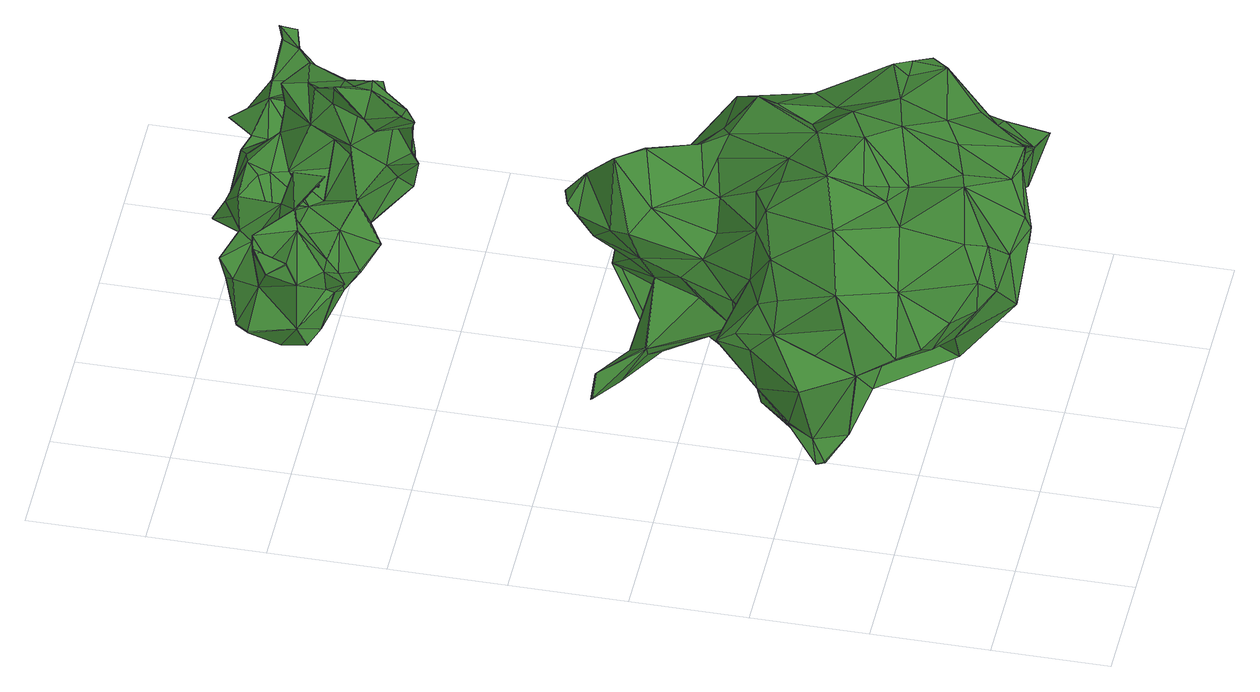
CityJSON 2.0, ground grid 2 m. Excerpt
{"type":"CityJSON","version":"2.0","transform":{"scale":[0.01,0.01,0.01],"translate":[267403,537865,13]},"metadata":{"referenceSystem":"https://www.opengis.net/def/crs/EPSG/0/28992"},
"CityObjects":{
"tree1":{"type":"SolitaryVegetationObject","attributes":{"gtid":560,"crown_width_m":7.22,"crown_median_z":16.24,"crown_r50_m":0.296,"crown_porosity":0.911,"trunk_H_m":3.08,"trunk_DBH_m":0.194,"trunk_radius_m":0.0968,"trunk_base_height_m":13.16,"original_gtid":"562"},"geometry":[{"type":"Solid","lod":"3","boundaries":[[[[0,1,2]],[[3,4,5]],[[6,7,8]],[[9,10,11]],[[12,13,3]],[[1,0,14]],[[15,16,17]],[[18,17,16]],[[19,20,21]],[[19,22,20]],[[23,24,25]],[[26,27,28]],[[29,30,31]],[[32,33,34]],[[35,3,36]],[[5,4,37]],[[35,36,38]],[[39,40,41]],[[42,43,44]],[[45,46,47]],[[48,49,32]],[[50,22,51]],[[50,51,52]],[[53,54,55]],[[56,57,21]],[[41,4,38]],[[58,44,59]],[[0,60,61]],[[62,58,59]],[[63,64,65]],[[63,66,64]],[[61,67,0]],[[68,69,70]],[[71,62,72]],[[73,74,75]],[[76,77,78]],[[79,80,81]],[[82,83,25]],[[84,85,86]],[[84,86,8]],[[87,88,89]],[[8,7,84]],[[90,91,92]],[[93,94,95]],[[53,81,80]],[[96,97,98]],[[99,90,100]],[[101,97,12]],[[49,48,19]],[[102,31,30]],[[103,104,105]],[[106,107,108]],[[28,109,110]],[[75,111,67]],[[47,6,45]],[[47,112,6]],[[113,114,115]],[[75,67,61]],[[64,116,87]],[[117,118,119]],[[2,60,0]],[[37,4,41]],[[88,120,121]],[[11,68,70]],[[11,70,9]],[[122,60,123]],[[124,125,126]],[[21,57,127]],[[128,21,127]],[[122,123,129]],[[130,10,131]],[[96,132,133]],[[134,46,135]],[[136,137,138]],[[139,138,137]],[[140,141,142]],[[124,143,144]],[[36,3,13]],[[145,146,147]],[[41,38,39]],[[12,3,101]],[[139,111,75]],[[49,148,32]],[[149,150,70]],[[9,70,150]],[[151,152,121]],[[153,124,126]],[[153,126,102]],[[128,154,155]],[[105,156,103]],[[96,98,132]],[[26,132,98]],[[157,138,79]],[[158,159,131]],[[65,89,121]],[[150,147,9]],[[38,4,35]],[[28,160,26]],[[88,121,89]],[[83,82,161]],[[38,36,13]],[[162,163,164]],[[142,141,165]],[[166,84,101]],[[32,128,155]],[[62,71,113]],[[1,14,167]],[[140,168,141]],[[122,169,170]],[[73,80,74]],[[73,53,80]],[[171,25,24]],[[172,155,173]],[[112,46,174]],[[163,171,24]],[[38,13,12]],[[38,12,39]],[[39,12,97]],[[111,175,176]],[[168,177,165]],[[141,168,165]],[[21,128,148]],[[29,178,30]],[[152,30,178]],[[109,28,176]],[[156,105,179]],[[72,50,52]],[[111,14,67]],[[0,67,14]],[[152,151,30]],[[174,6,112]],[[96,40,39]],[[180,109,77]],[[181,150,182]],[[46,45,8]],[[5,116,183]],[[96,133,184]],[[183,65,185]],[[65,186,185]],[[5,87,116]],[[89,64,87]],[[162,9,187]],[[187,9,147]],[[118,188,153]],[[47,46,112]],[[172,167,14]],[[172,14,34]],[[102,125,31]],[[110,109,180]],[[153,188,124]],[[143,124,188]],[[110,160,28]],[[160,110,180]],[[21,148,19]],[[113,189,190]],[[191,192,184]],[[193,191,184]],[[154,173,155]],[[78,157,194]],[[195,73,75]],[[23,169,164]],[[154,16,173]],[[121,120,151]],[[162,10,9]],[[28,27,176]],[[90,92,100]],[[55,54,196]],[[109,138,77]],[[157,77,138]],[[101,197,98]],[[156,179,181]],[[97,101,98]],[[128,198,154]],[[127,198,128]],[[126,125,102]],[[82,25,171]],[[199,119,200]],[[143,201,144]],[[202,203,94]],[[2,123,60]],[[204,194,205]],[[157,205,194]],[[193,184,133]],[[206,161,82]],[[104,145,105]],[[172,173,167]],[[177,18,165]],[[96,39,97]],[[42,177,43]],[[30,151,207]],[[30,207,102]],[[139,75,74]],[[20,22,56]],[[16,15,173]],[[167,15,1]],[[2,1,15]],[[139,74,79]],[[79,74,80]],[[208,88,87]],[[209,33,32]],[[210,92,69]],[[113,211,189]],[[76,191,77]],[[180,77,191]],[[174,46,134]],[[210,100,92]],[[123,2,15]],[[118,207,151]],[[102,207,118]],[[125,212,181]],[[98,213,26]],[[157,78,77]],[[147,179,145]],[[105,145,179]],[[176,27,34]],[[139,79,138]],[[108,135,46]],[[71,134,135]],[[214,195,170]],[[17,123,15]],[[72,52,71]],[[31,125,215]],[[117,119,199]],[[104,203,202]],[[104,202,206]],[[5,85,216]],[[5,216,3]],[[45,6,8]],[[115,210,217]],[[34,155,172]],[[76,218,88]],[[119,88,218]],[[134,71,174]],[[52,174,71]],[[65,64,89]],[[71,108,107]],[[128,32,148]],[[106,85,186]],[[106,108,85]],[[71,107,113]],[[108,71,135]],[[206,82,104]],[[219,190,189]],[[131,159,130]],[[62,190,58]],[[130,58,190]],[[139,175,111]],[[29,70,69]],[[29,69,178]],[[46,8,108]],[[220,56,72]],[[186,85,185]],[[163,162,187]],[[221,222,178]],[[214,73,195]],[[56,50,72]],[[34,14,176]],[[111,176,14]],[[119,118,120]],[[119,120,88]],[[69,223,210]],[[224,210,223]],[[31,215,29]],[[119,194,204]],[[5,183,85]],[[85,84,166]],[[3,166,101]],[[205,79,81]],[[205,81,93]],[[15,167,173]],[[93,55,196]],[[219,189,211]],[[82,171,104]],[[183,185,85]],[[157,79,205]],[[37,41,192]],[[37,192,87]],[[155,34,33]],[[108,8,86]],[[108,86,85]],[[150,181,147]],[[222,221,225]],[[222,225,65]],[[29,149,70]],[[90,225,91]],[[177,168,220]],[[221,91,225]],[[69,219,211]],[[209,155,33]],[[102,118,153]],[[103,156,201]],[[55,81,53]],[[180,133,160]],[[55,93,81]],[[174,7,6]],[[115,114,226]],[[222,227,178]],[[228,205,93]],[[118,229,188]],[[5,37,87]],[[23,230,169]],[[170,169,230]],[[170,230,23]],[[95,231,232]],[[19,148,49]],[[123,233,129]],[[179,147,181]],[[170,195,234]],[[170,234,122]],[[101,84,197]],[[129,42,158]],[[159,158,42]],[[106,186,99]],[[164,163,24]],[[164,24,23]],[[183,116,65]],[[165,198,142]],[[40,192,41]],[[40,184,192]],[[142,198,140]],[[154,198,165]],[[235,115,236]],[[48,237,27]],[[109,176,175]],[[175,136,109]],[[238,214,170]],[[191,239,192]],[[136,138,109]],[[76,239,191]],[[18,16,154]],[[22,213,51]],[[193,133,180]],[[191,193,180]],[[208,239,76]],[[208,76,88]],[[150,240,182]],[[118,151,120]],[[241,231,95]],[[178,227,152]],[[158,242,129]],[[196,94,93]],[[202,94,196]],[[115,211,113]],[[192,239,87]],[[150,149,240]],[[123,17,233]],[[63,65,116]],[[146,171,187]],[[19,48,213]],[[161,54,83]],[[78,218,76]],[[194,218,78]],[[54,161,196]],[[56,22,50]],[[90,186,225]],[[99,186,90]],[[209,32,155]],[[61,234,75]],[[145,104,146]],[[171,146,104]],[[62,243,72]],[[213,98,51]],[[147,146,187]],[[96,184,40]],[[211,217,224]],[[169,122,129]],[[119,218,194]],[[177,243,59]],[[63,116,244]],[[130,44,58]],[[44,177,59]],[[177,44,43]],[[166,3,216]],[[166,216,85]],[[210,115,245]],[[210,245,100]],[[21,20,56]],[[156,212,201]],[[124,201,212]],[[245,246,66]],[[64,246,245]],[[159,42,44]],[[64,66,246]],[[26,133,132]],[[160,133,26]],[[169,242,164]],[[57,140,198]],[[127,57,198]],[[22,19,213]],[[48,27,213]],[[26,213,27]],[[196,161,202]],[[206,202,161]],[[159,44,130]],[[18,177,233]],[[18,233,17]],[[129,233,177]],[[215,240,29]],[[29,240,149]],[[92,91,69]],[[69,91,178]],[[221,178,91]],[[60,234,61]],[[60,122,234]],[[65,247,186]],[[225,186,247]],[[225,247,65]],[[113,107,114]],[[114,107,106]],[[114,106,99]],[[62,59,243]],[[144,201,124]],[[188,231,241]],[[169,129,242]],[[158,164,242]],[[162,164,158]],[[121,227,65]],[[222,65,227]],[[11,130,190]],[[11,190,219]],[[94,203,201]],[[94,201,143]],[[177,42,129]],[[156,181,212]],[[98,197,51]],[[7,174,84]],[[195,75,234]],[[48,32,237]],[[62,113,190]],[[117,199,118]],[[68,248,69]],[[229,199,188]],[[118,199,229]],[[69,248,219]],[[204,200,119]],[[143,241,94]],[[188,241,143]],[[94,241,95]],[[188,199,200]],[[231,188,200]],[[232,204,249]],[[228,249,204]],[[228,93,249]],[[231,200,232]],[[204,232,200]],[[95,249,93]],[[244,114,250]],[[232,249,95]],[[224,217,210]],[[181,182,125]],[[125,182,215]],[[228,204,205]],[[245,66,100]],[[215,182,240]],[[152,227,121]],[[214,53,73]],[[175,137,136]],[[104,201,203]],[[103,201,104]],[[130,11,10]],[[171,163,187]],[[124,212,125]],[[54,251,83]],[[214,251,53]],[[83,251,238]],[[238,170,23]],[[25,238,23]],[[52,252,174]],[[84,174,252]],[[115,217,211]],[[168,253,220]],[[165,18,154]],[[57,56,253]],[[57,253,140]],[[220,253,56]],[[208,87,239]],[[64,235,226]],[[245,235,64]],[[115,235,245]],[[27,237,34]],[[32,34,237]],[[220,72,243]],[[244,226,114]],[[116,64,226]],[[226,244,116]],[[220,243,177]],[[25,83,238]],[[53,251,54]],[[238,251,214]],[[197,84,252]],[[197,252,52]],[[158,131,10]],[[158,10,162]],[[3,35,4]],[[226,236,115]],[[235,236,226]],[[139,137,175]],[[69,211,223]],[[211,224,223]],[[140,253,168]],[[52,51,197]],[[11,248,68]],[[219,248,11]],[[114,99,250]],[[100,250,99]],[[66,250,100]],[[63,244,250]],[[63,250,66]],[[254,255,256]],[[254,256,257]],[[257,256,258]],[[257,258,259]],[[256,255,260]],[[256,260,258]],[[258,260,261]],[[258,261,259]],[[260,255,262]],[[260,262,261]],[[261,262,263]],[[261,263,259]],[[262,255,264]],[[262,264,263]],[[263,264,265]],[[263,265,259]],[[264,255,266]],[[264,266,265]],[[265,266,267]],[[265,267,259]],[[266,255,268]],[[266,268,267]],[[267,268,269]],[[267,269,259]],[[268,255,270]],[[268,270,269]],[[269,270,271]],[[269,271,259]],[[270,255,272]],[[270,272,271]],[[271,272,273]],[[271,273,259]],[[272,255,274]],[[272,274,273]],[[273,274,275]],[[273,275,259]],[[274,255,276]],[[274,276,275]],[[275,276,277]],[[275,277,259]],[[276,255,278]],[[276,278,277]],[[277,278,279]],[[277,279,259]],[[278,255,280]],[[278,280,279]],[[279,280,281]],[[279,281,259]],[[280,255,282]],[[280,282,281]],[[281,282,283]],[[281,283,259]],[[282,255,284]],[[282,284,283]],[[283,284,285]],[[283,285,259]],[[284,255,286]],[[284,286,285]],[[285,286,287]],[[285,287,259]],[[286,255,288]],[[286,288,287]],[[287,288,289]],[[287,289,259]],[[288,255,290]],[[288,290,289]],[[289,290,291]],[[289,291,259]],[[290,255,292]],[[290,292,291]],[[291,292,293]],[[291,293,259]],[[292,255,294]],[[292,294,293]],[[293,294,295]],[[293,295,259]],[[294,255,296]],[[294,296,295]],[[295,296,297]],[[295,297,259]],[[296,255,298]],[[296,298,297]],[[297,298,299]],[[297,299,259]],[[298,255,300]],[[298,300,299]],[[299,300,301]],[[299,301,259]],[[300,255,302]],[[300,302,301]],[[301,302,303]],[[301,303,259]],[[302,255,254]],[[302,254,303]],[[303,254,257]],[[303,257,259]]]]}]},
"tree2":{"type":"SolitaryVegetationObject","attributes":{"gtid":561,"crown_width_m":4.24,"crown_median_z":15.73,"crown_r50_m":0.241,"crown_porosity":0.929,"trunk_H_m":2.72,"trunk_DBH_m":0.0989,"trunk_radius_m":0.0494,"trunk_base_height_m":13.01,"original_gtid":"563"},"geometry":[{"type":"Solid","lod":"3","boundaries":[[[[304,305,306]],[[307,308,309]],[[310,311,312]],[[310,313,311]],[[314,315,311]],[[316,317,318]],[[319,320,321]],[[320,319,322]],[[323,324,325]],[[314,326,327]],[[328,329,330]],[[331,332,333]],[[325,334,335]],[[336,325,335]],[[323,337,324]],[[324,338,339]],[[340,341,342]],[[343,344,345]],[[346,347,348]],[[346,348,349]],[[335,350,336]],[[351,304,352]],[[353,354,355]],[[356,357,358]],[[359,358,357]],[[359,357,328]],[[359,356,358]],[[320,360,321]],[[361,321,360]],[[348,362,363]],[[330,359,328]],[[364,365,366]],[[367,368,369]],[[370,365,371]],[[344,369,368]],[[367,369,372]],[[373,374,375]],[[376,377,363]],[[349,363,377]],[[378,379,380]],[[381,331,382]],[[306,305,383]],[[367,372,384]],[[385,386,320]],[[387,388,389]],[[337,323,317]],[[390,307,391]],[[392,393,394]],[[395,396,397]],[[376,396,395]],[[398,399,400]],[[401,402,311]],[[312,311,402]],[[403,404,322]],[[405,389,388]],[[406,407,322]],[[408,346,409]],[[410,411,412]],[[413,414,415]],[[416,304,402]],[[402,304,417]],[[352,418,351]],[[419,420,391]],[[403,420,419]],[[421,397,332]],[[393,422,423]],[[393,423,424]],[[323,325,336]],[[343,323,336]],[[310,425,313]],[[377,376,373]],[[375,377,373]],[[343,369,344]],[[418,426,427]],[[428,426,418]],[[313,425,314]],[[429,333,430]],[[431,432,423]],[[313,314,311]],[[368,367,344]],[[433,434,347]],[[435,436,437]],[[355,438,439]],[[333,440,331]],[[375,374,388]],[[405,388,374]],[[441,428,442]],[[331,443,332]],[[439,381,444]],[[445,420,403]],[[326,446,445]],[[447,446,326]],[[416,448,304]],[[449,450,451]],[[370,308,449]],[[415,400,452]],[[415,414,400]],[[437,436,453]],[[454,455,451]],[[403,456,404]],[[346,457,433]],[[354,450,308]],[[308,450,449]],[[379,397,421]],[[342,452,453]],[[450,353,458]],[[381,439,379]],[[381,379,421]],[[459,460,461]],[[430,461,460]],[[333,462,411]],[[322,407,403]],[[463,431,441]],[[419,385,456]],[[464,465,366]],[[363,349,348]],[[391,307,419]],[[404,320,322]],[[314,447,326]],[[335,367,350]],[[340,453,429]],[[307,354,308]],[[464,330,465]],[[350,367,384]],[[335,425,310]],[[335,310,344]],[[357,341,328]],[[442,322,319]],[[466,460,467]],[[466,467,424]],[[468,469,470]],[[419,456,403]],[[376,395,374]],[[376,374,373]],[[369,343,471]],[[335,344,367]],[[335,334,446]],[[422,472,473]],[[393,472,422]],[[424,394,393]],[[430,460,329]],[[316,339,338]],[[434,474,383]],[[379,378,397]],[[408,388,346]],[[353,444,382]],[[381,382,444]],[[475,476,473]],[[472,475,473]],[[477,473,476]],[[405,438,389]],[[355,439,444]],[[478,324,337]],[[338,324,478]],[[388,408,409]],[[388,409,375]],[[375,409,377]],[[349,377,409]],[[454,479,455]],[[386,360,320]],[[335,447,425]],[[439,438,480]],[[436,435,481]],[[436,481,482]],[[330,464,483]],[[353,355,444]],[[435,437,484]],[[370,485,486]],[[363,362,376]],[[304,306,417]],[[413,464,366]],[[487,426,431]],[[359,341,356]],[[314,425,447]],[[399,398,440]],[[413,415,483]],[[413,483,464]],[[403,327,326]],[[326,445,403]],[[334,324,420]],[[331,398,488]],[[417,489,490]],[[489,417,306]],[[433,355,491]],[[422,431,423]],[[350,384,492]],[[350,492,336]],[[387,355,433]],[[330,493,494]],[[495,385,419]],[[317,316,337]],[[447,335,446]],[[356,341,357]],[[334,420,445]],[[451,455,485]],[[400,485,455]],[[371,365,364]],[[311,315,401]],[[392,472,393]],[[459,472,392]],[[348,477,362]],[[415,341,496]],[[431,422,487]],[[497,487,422]],[[364,361,371]],[[323,343,498]],[[385,495,386]],[[442,428,406]],[[329,499,430]],[[328,499,329]],[[500,491,501]],[[452,437,453]],[[501,355,354]],[[491,355,501]],[[370,309,308]],[[436,482,453]],[[307,502,354]],[[390,502,307]],[[501,354,502]],[[321,503,319]],[[403,407,327]],[[347,346,433]],[[434,497,347]],[[347,497,473]],[[446,334,445]],[[411,472,459]],[[411,475,472]],[[504,339,343]],[[498,343,339]],[[438,387,389]],[[378,380,505]],[[505,395,378]],[[440,482,481]],[[460,493,329]],[[438,405,480]],[[481,435,484]],[[449,451,485]],[[370,449,485]],[[430,499,429]],[[400,399,452]],[[506,503,507]],[[333,332,462]],[[438,355,387]],[[489,306,345]],[[504,345,306]],[[431,426,441]],[[381,443,331]],[[344,508,345]],[[310,508,344]],[[434,433,509]],[[345,508,489]],[[334,325,324]],[[439,380,379]],[[414,486,400]],[[330,494,465]],[[454,510,479]],[[340,499,328]],[[453,482,440]],[[453,440,429]],[[333,429,440]],[[502,511,474]],[[354,353,450]],[[366,365,413]],[[486,413,365]],[[486,365,370]],[[512,410,412]],[[352,304,448]],[[310,312,402]],[[382,513,353]],[[422,473,497]],[[411,459,461]],[[452,484,437]],[[452,399,484]],[[321,514,503]],[[515,339,504]],[[372,492,384]],[[503,463,441]],[[319,503,441]],[[330,329,493]],[[331,440,398]],[[340,342,453]],[[512,475,410]],[[479,510,488]],[[304,351,305]],[[476,397,396]],[[364,514,361]],[[506,463,503]],[[432,463,506]],[[476,396,477]],[[508,310,490]],[[508,490,489]],[[440,481,484]],[[409,346,349]],[[451,450,458]],[[477,348,473]],[[361,514,321]],[[491,509,433]],[[383,515,504]],[[306,383,504]],[[434,383,427]],[[351,427,305]],[[351,418,427]],[[414,413,486]],[[400,486,485]],[[337,316,478]],[[338,478,316]],[[307,309,419]],[[347,473,348]],[[484,399,440]],[[417,490,402]],[[346,388,457]],[[387,457,388]],[[474,501,502]],[[310,402,490]],[[369,471,372]],[[442,406,322]],[[411,462,412]],[[448,406,352]],[[421,443,381]],[[332,443,421]],[[416,402,401]],[[401,448,416]],[[495,309,386]],[[419,309,495]],[[433,457,387]],[[391,420,324]],[[371,309,370]],[[361,309,371]],[[467,516,424]],[[463,432,431]],[[343,345,504]],[[323,318,317]],[[498,318,323]],[[318,498,316]],[[427,487,434]],[[497,434,487]],[[494,514,364]],[[507,514,494]],[[319,441,442]],[[505,480,405]],[[493,506,507]],[[493,507,494]],[[364,366,465]],[[383,474,515]],[[498,339,316]],[[474,339,515]],[[324,339,474]],[[374,505,405]],[[374,395,505]],[[397,378,395]],[[479,488,517]],[[517,455,479]],[[469,406,470]],[[336,471,343]],[[392,516,459]],[[390,511,502]],[[406,428,352]],[[340,328,341]],[[340,429,499]],[[342,341,415]],[[342,415,452]],[[487,427,426]],[[441,426,428]],[[410,475,411]],[[430,411,461]],[[309,361,360]],[[309,360,386]],[[398,400,488]],[[427,383,305]],[[518,476,475]],[[428,418,352]],[[327,519,314]],[[315,314,519]],[[506,520,466]],[[467,460,516]],[[396,376,362]],[[396,362,477]],[[430,333,411]],[[460,459,516]],[[423,466,424]],[[460,466,520]],[[423,432,466]],[[432,506,466]],[[424,516,394]],[[392,394,516]],[[460,520,493]],[[493,520,506]],[[512,518,475]],[[380,439,480]],[[380,480,505]],[[448,470,406]],[[448,401,470]],[[401,315,470]],[[500,501,521]],[[474,521,501]],[[500,521,491]],[[353,513,458]],[[434,521,474]],[[509,521,434]],[[509,491,521]],[[513,488,458]],[[488,513,331]],[[331,513,382]],[[324,474,511]],[[391,511,390]],[[324,511,391]],[[507,503,514]],[[364,465,494]],[[488,400,517]],[[455,517,400]],[[451,510,454]],[[488,510,458]],[[458,510,451]],[[518,412,476]],[[462,397,412]],[[476,412,397]],[[512,412,518]],[[330,496,359]],[[341,359,496]],[[330,483,496]],[[415,496,483]],[[327,407,519]],[[406,519,407]],[[469,519,406]],[[468,470,519]],[[468,519,469]],[[315,519,470]],[[404,456,320]],[[385,320,456]],[[462,332,397]],[[336,492,471]],[[372,471,492]],[[522,523,524]],[[522,524,525]],[[525,524,526]],[[525,526,527]],[[524,523,528]],[[524,528,526]],[[526,528,529]],[[526,529,527]],[[528,523,530]],[[528,530,529]],[[529,530,531]],[[529,531,527]],[[530,523,532]],[[530,532,531]],[[531,532,533]],[[531,533,527]],[[532,523,534]],[[532,534,533]],[[533,534,535]],[[533,535,527]],[[534,523,536]],[[534,536,535]],[[535,536,537]],[[535,537,527]],[[536,523,538]],[[536,538,537]],[[537,538,539]],[[537,539,527]],[[538,523,540]],[[538,540,539]],[[539,540,541]],[[539,541,527]],[[540,523,542]],[[540,542,541]],[[541,542,543]],[[541,543,527]],[[542,523,544]],[[542,544,543]],[[543,544,545]],[[543,545,527]],[[544,523,546]],[[544,546,545]],[[545,546,547]],[[545,547,527]],[[546,523,548]],[[546,548,547]],[[547,548,549]],[[547,549,527]],[[548,523,550]],[[548,550,549]],[[549,550,551]],[[549,551,527]],[[550,523,552]],[[550,552,551]],[[551,552,553]],[[551,553,527]],[[552,523,554]],[[552,554,553]],[[553,554,555]],[[553,555,527]],[[554,523,556]],[[554,556,555]],[[555,556,557]],[[555,557,527]],[[556,523,558]],[[556,558,557]],[[557,558,559]],[[557,559,527]],[[558,523,560]],[[558,560,559]],[[559,560,561]],[[559,561,527]],[[560,523,562]],[[560,562,561]],[[561,562,563]],[[561,563,527]],[[562,523,564]],[[562,564,563]],[[563,564,565]],[[563,565,527]],[[564,523,566]],[[564,566,565]],[[565,566,567]],[[565,567,527]],[[566,523,568]],[[566,568,567]],[[567,568,569]],[[567,569,527]],[[568,523,570]],[[568,570,569]],[[569,570,571]],[[569,571,527]],[[570,523,522]],[[570,522,571]],[[571,522,525]],[[571,525,527]]]]}]}
},
"vertices":[
[185,100,445],[145,138,387],[187,101,384],[266,753,364],[330,724,408],[354,701,377],[143,724,178],[193,653,203],[229,686,161],[490,303,155],[426,270,145],[454,391,137],[205,713,435],[232,773,434],[162,227,423],[142,167,328],[114,222,336],[167,195,322],[154,295,237],[77,511,343],[81,441,249],[52,438,273],[152,446,309],[478,75,288],[484,135,271],[557,147,370],[212,473,471],[161,439,458],[225,460,504],[575,454,235],[679,485,297],[676,455,304],[52,412,393],[138,305,351],[86,315,465],[275,802,446],[243,792,447],[358,666,409],[276,768,488],[235,714,564],[301,673,536],[303,675,536],[303,201,230],[299,303,220],[311,302,164],[144,726,176],[183,691,132],[101,724,158],[110,449,404],[72,478,368],[195,429,227],[237,517,290],[248,518,225],[505,87,468],[563,109,422],[576,174,467],[92,440,210],[42,386,216],[306,436,184],[249,345,235],[232,78,393],[265,99,457],[258,448,140],[461,656,245],[395,612,378],[476,665,258],[475,626,248],[236,133,480],[481,413,136],[488,481,130],[522,391,157],[281,565,168],[218,449,139],[434,95,457],[384,165,498],[355,157,498],[484,525,518],[399,410,534],[492,437,467],[446,279,529],[462,189,492],[506,216,502],[616,95,368],[562,109,420],[262,651,296],[357,741,231],[336,653,206],[433,639,420],[561,576,444],[490,635,369],[474,626,207],[508,603,147],[499,602,207],[627,240,507],[666,229,398],[649,269,505],[228,649,474],[193,680,442],[238,567,370],[445,637,224],[494,599,232],[224,668,367],[711,447,323],[737,158,251],[656,113,250],[736,159,248],[338,652,205],[300,597,184],[272,652,129],[260,365,566],[271,444,529],[233,239,502],[100,722,160],[359,497,154],[314,587,221],[358,488,258],[350,667,341],[584,412,393],[656,446,368],[582,451,455],[610,531,381],[564,588,332],[299,59,310],[197,140,311],[758,330,348],[706,364,341],[732,387,341],[42,384,218],[1,359,322],[263,146,213],[346,337,133],[359,246,123],[269,550,403],[286,548,466],[208,652,176],[262,639,139],[305,314,515],[324,275,504],[397,331,538],[342,246,492],[30,336,146],[33,322,150],[32,322,152],[763,295,378],[790,271,340],[645,209,250],[607,145,258],[580,240,195],[53,450,352],[582,390,190],[610,334,190],[665,526,297],[629,543,274],[732,388,344],[58,276,322],[56,276,324],[673,231,252],[456,362,538],[368,215,137],[312,277,117],[272,485,502],[617,95,370],[468,217,226],[484,170,233],[415,120,222],[64,289,189],[262,692,329],[85,173,375],[77,355,147],[336,111,261],[417,59,375],[606,144,261],[72,213,358],[73,212,355],[192,651,202],[285,272,505],[179,338,523],[184,274,188],[591,522,197],[673,230,250],[334,443,527],[629,281,247],[614,301,263],[411,693,244],[302,578,470],[411,692,241],[430,667,228],[523,197,224],[711,332,369],[384,485,142],[382,459,145],[410,558,495],[388,600,485],[380,571,467],[526,403,480],[406,67,404],[604,153,419],[238,603,325],[39,344,192],[604,337,448],[614,331,469],[702,218,334],[654,151,386],[672,195,370],[619,328,508],[530,298,514],[663,78,365],[680,486,300],[443,573,475],[90,367,306],[510,496,235],[386,486,144],[683,323,356],[218,485,357],[477,86,447],[637,359,332],[283,718,350],[425,422,264],[509,499,486],[409,467,131],[135,382,175],[510,605,146],[501,604,207],[438,453,139],[433,419,166],[476,628,208],[309,613,317],[496,601,232],[601,300,502],[681,323,358],[394,152,322],[632,288,479],[635,301,505],[256,247,272],[335,78,382],[382,500,368],[282,515,329],[102,415,423],[508,107,435],[442,574,477],[593,380,199],[646,251,402],[360,124,223],[182,371,220],[429,665,231],[429,502,323],[527,583,335],[462,657,243],[438,452,136],[634,300,506],[445,638,226],[505,86,466],[312,588,221],[75,356,148],[385,395,16],[375,395,16],[384,397,16],[382,399,324],[381,401,324],[372,399,324],[383,400,16],[380,404,324],[382,402,16],[379,406,324],[380,403,16],[377,407,324],[378,404,16],[374,408,324],[375,405,16],[372,409,324],[373,404,16],[370,408,324],[370,403,16],[367,408,324],[368,402,16],[365,406,324],[367,400,16],[364,404,324],[366,398,16],[363,402,324],[365,395,16],[362,399,324],[366,393,16],[362,397,324],[367,390,16],[363,394,324],[368,388,16],[365,392,324],[370,387,16],[367,391,324],[372,386,16],[369,390,324],[375,385,16],[372,389,324],[377,386,16],[374,390,324],[380,387,16],[377,391,324],[382,388,16],[379,392,324],[383,390,16],[380,394,324],[384,392,16],[381,396,324],
[277,1169,166],[306,1149,184],[239,1170,234],[395,1354,308],[421,1360,302],[375,1380,242],[137,1219,193],[172,1252,123],[152,1205,147],[125,1297,181],[150,1322,172],[211,1257,149],[301,1206,383],[299,1206,385],[299,1206,383],[380,1267,221],[365,1323,164],[388,1299,229],[331,1295,192],[260,1248,340],[291,1276,320],[243,1272,304],[220,1354,209],[239,1326,197],[640,1287,224],[589,1228,243],[596,1314,206],[540,1241,352],[522,1190,381],[555,1228,343],[257,1317,261],[173,1289,240],[196,1305,329],[314,1261,371],[314,1259,369],[279,1259,317],[618,1303,249],[660,1315,243],[594,1328,277],[233,1238,319],[141,1220,283],[190,1185,276],[419,1115,416],[397,1123,340],[417,1086,356],[378,1077,446],[163,1298,325],[307,1148,182],[278,1170,165],[460,1304,384],[444,1309,338],[412,1252,393],[714,1340,269],[714,1338,269],[714,1339,268],[661,1315,241],[383,1342,223],[427,1335,250],[421,1113,417],[380,1076,447],[480,1315,241],[507,1368,265],[525,1341,257],[119,1267,316],[135,1236,329],[135,1236,331],[467,1379,268],[467,1378,267],[137,1290,351],[339,1086,500],[398,1148,496],[338,1088,500],[401,1091,462],[374,1072,461],[429,1168,461],[489,1211,429],[416,1213,459],[527,1277,424],[526,1278,422],[320,1185,256],[136,1291,350],[369,1406,199],[371,1406,199],[410,1215,446],[356,1152,468],[394,1210,493],[374,1331,301],[317,1354,301],[551,1107,241],[485,1098,247],[530,1102,215],[425,1152,494],[437,1124,416],[484,1147,442],[611,1264,314],[598,1353,311],[572,1354,295],[226,1215,123],[195,1190,148],[305,1325,217],[327,1318,196],[395,1210,495],[289,1223,217],[275,1291,246],[345,1134,456],[344,1132,456],[540,1177,265],[577,1146,294],[533,1164,367],[555,1416,256],[555,1417,257],[595,1396,243],[256,1199,162],[211,1171,217],[308,1149,183],[349,1381,259],[278,1342,264],[491,1210,429],[453,1090,252],[492,1125,225],[530,1103,214],[126,1298,183],[400,1151,208],[336,1120,222],[328,1211,220],[613,1262,314],[597,1195,273],[402,1150,207],[485,1189,217],[398,1183,371],[357,1164,291],[621,1347,411],[643,1323,388],[625,1343,380],[403,1244,479],[455,1265,444],[626,1314,362],[389,1204,232],[355,1235,212],[512,1261,392],[451,1309,438],[227,1366,243],[205,1339,221],[150,1322,174],[257,1200,160],[445,1310,327],[446,1309,337],[471,1287,293],[599,1355,311],[636,1316,354],[481,1276,285],[539,1313,260],[358,1356,226],[427,1168,460],[469,1239,389],[565,1117,277],[574,1180,259],[579,1146,294],[535,1165,368],[437,1184,258],[580,1363,248],[526,1326,250],[513,1152,242],[546,1137,258],[199,1265,208],[221,1215,222],[243,1216,164],[147,1267,321],[494,1119,283],[436,1078,318],[351,1243,269],[494,1121,283],[452,1145,369],[418,1085,356],[315,1261,370],[546,1241,252],[405,1243,479],[621,1345,410],[643,1321,388],[593,1395,242],[623,1342,380],[503,1341,267],[507,1369,267],[401,1150,209],[540,1242,350],[200,1152,246],[209,1171,218],[439,1218,343],[163,1296,327],[546,1239,251],[519,1276,187],[370,1407,200],[582,1363,249],[437,1113,282],[260,1247,339],[605,1246,273],[453,1205,274],[401,1286,295],[386,1314,300],[421,1261,245],[254,1193,247],[415,1182,484],[485,1189,219],[464,1278,238],[206,1185,225],[421,1188,331],[499,1230,298],[301,1289,247],[498,1190,346],[512,1263,391],[463,1280,237],[289,1257,257],[551,1109,240],[588,1275,274],[471,1174,352],[210,1288,201],[540,1177,263],[380,1223,260],[430,1245,1],[425,1245,1],[430,1246,1],[407,1240,274],[407,1242,274],[402,1240,273],[429,1248,1],[406,1243,274],[428,1249,1],[405,1244,274],[427,1249,1],[404,1245,273],[426,1250,1],[403,1245,273],[425,1250,1],[402,1245,273],[424,1250,1],[400,1245,273],[422,1249,1],[399,1245,273],[421,1248,1],[398,1244,273],[421,1247,1],[398,1243,273],[420,1246,1],[397,1242,273],[420,1245,0],[397,1240,273],[420,1244,0],[397,1239,273],[421,1242,1],[398,1238,273],[422,1241,1],[398,1237,273],[423,1241,1],[399,1236,273],[424,1240,1],[401,1236,273],[425,1240,1],[402,1235,273],[426,1240,1],[403,1236,273],[428,1241,1],[404,1236,273],[429,1242,1],[405,1237,273],[429,1243,1],[406,1238,274],[430,1244,1],[407,1239,274]
]}
